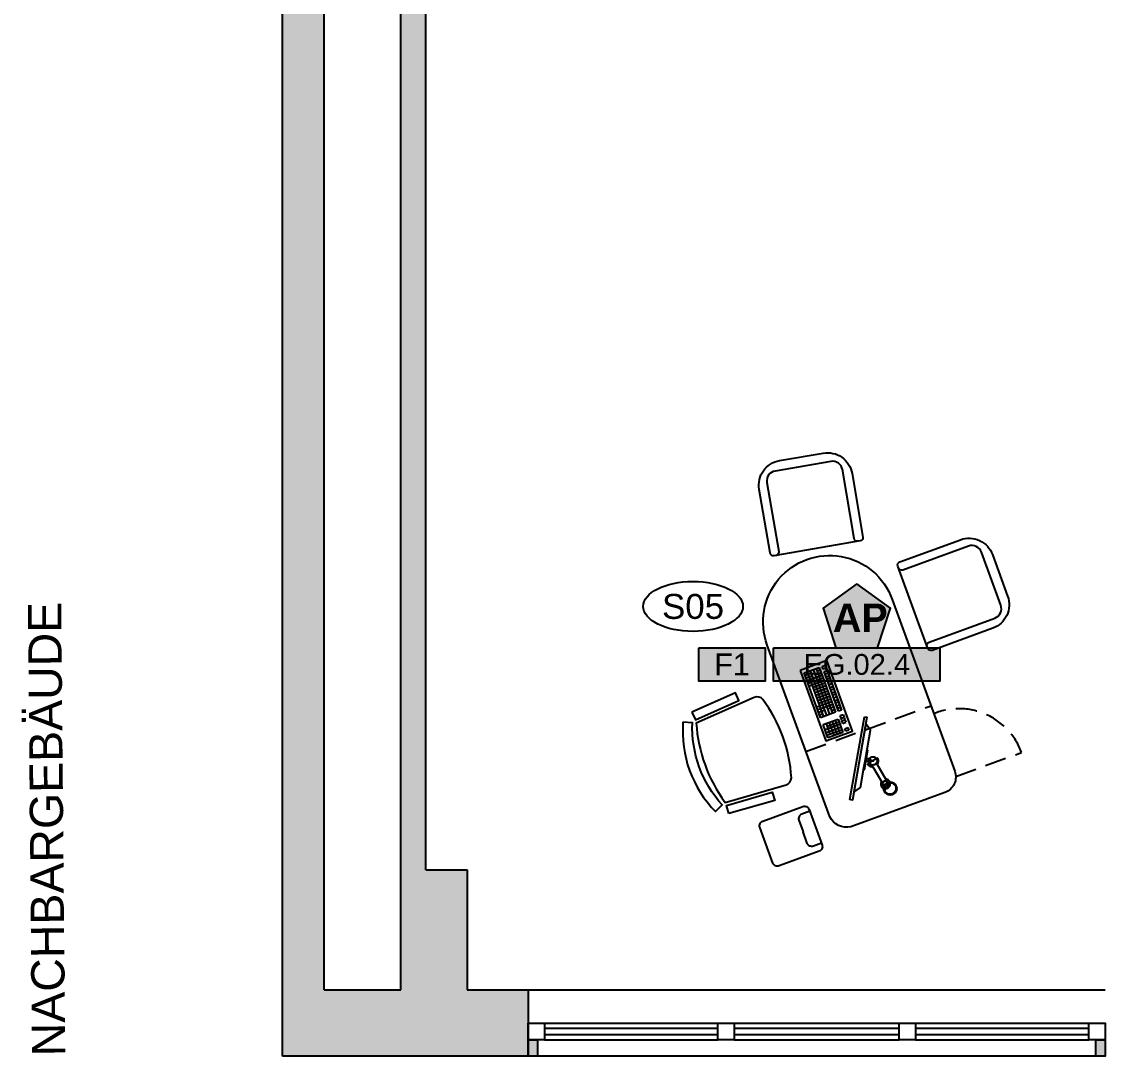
# Model space of a CAD drawing. Header units: centimetres. Extents: x 27325 to 30593, y 7169 to 9080.
# Drawn here: x 27325 to 27976, y 7169 to 7791 of the extents above; entities that cross this region are included whole.
import ezdxf
from ezdxf.enums import TextEntityAlignment as Align

# ---------------------------------------------------------------- set-up
doc = ezdxf.new("R2010")
doc.units = ezdxf.units.CM
doc.header["$LTSCALE"] = 2
doc.linetypes.add('VERDECKT', pattern=[9.525, 6.35, -3.175])
for name, color, linetype in [('BE-T', 7, 'Continuous'), ('BS-WA-A-T', 203, 'Continuous'), ('BS-WA-C-NT', 253, 'Continuous'), ('BS-WA-C-T', 253, 'Continuous'), ('BS-WA-S-NT', 201, 'Continuous'), ('BS-WA-S-T', 201, 'Continuous'), ('HB-KO-GLA-S', 132, 'Continuous'), ('HB-KO-MET-S', 150, 'Continuous'), ('HB-ZU-MOE-AP', 40, 'Continuous'), ('HB-ZU-MOE-SB', 202, 'Continuous')]:
    doc.layers.add(name, color=color, linetype=linetype)
doc.styles.add('AP', font='arialbd.ttf')
doc.styles.add('MOE', font='arial.ttf')
doc.styles.get("Standard").update_dxf_attribs({"font": 'arial.ttf'})

# ---------------------------------------------------------------- blocks, each defined once
blk = doc.blocks.new('*U69')
at = {"linetype": 'VERDECKT'}
for p, q in [((109.64, 39.57), (109.64, 81.63)), ((64.67, -39.91), (64.67, 40.09))]:
    blk.add_line(p, q, dxfattribs=at)
for p, q in [((-42.99, 34.02), (-52.42, -17.77)), ((20.02, -11.36), (21.71, -11.36)), ((20.02, -13.27), (20.02, -11.36)), ((21.71, -11.36), (21.71, -13.27)), ((23.39, -11.36), (48.71, -11.36)), ((23.39, -11.36), (48.71, -11.36)), ((23.39, -13.27), (23.39, -11.36)), ((25.08, -11.36), (25.08, -13.27)), ((26.77, -13.27), (26.77, -11.36)), ((28.46, -11.36), (28.46, -13.28)), ((30.14, -13.27), (30.14, -11.36)), ((31.83, -11.36), (31.83, -13.27)), ((33.52, -13.27), (33.52, -11.36)), ((35.21, -11.36), (35.2, -13.27)), ((36.89, -13.27), (36.89, -11.36)), ((38.58, -11.36), (38.58, -13.27)), ((40.27, -11.36), (40.27, -13.27)), ((40.27, -11.36), (48.71, -11.36)), ((41.96, -13.27), (41.96, -11.36)), ((43.64, -11.36), (43.64, -13.27)), ((45.33, -13.27), (45.33, -11.36)), ((48.71, -11.36), (47.02, -11.36)), ((47.02, -11.36), (47.02, -13.27)), ((48.71, -11.36), (47.02, -11.36)), ((48.71, -11.36), (48.71, -13.27)), ((51.42, -11.36), (53.11, -11.36)), ((51.42, -11.36), (53.11, -11.36)), ((51.42, -13.27), (51.42, -11.36)), ((51.42, -11.36), (53.11, -11.36)), ((53.11, -11.36), (54.8, -11.36)), ((53.11, -11.36), (54.8, -11.36)), ((53.11, -13.27), (53.11, -11.36)), ((53.11, -11.36), (54.8, -11.36)), ((54.8, -13.27), (54.8, -11.36)), ((54.8, -11.36), (56.48, -11.36)), ((56.48, -13.27), (56.48, -11.36)), ((59.86, -13.27), (59.86, -11.36)), ((59.86, -11.36), (61.55, -11.36)), ((61.55, -11.36), (61.55, -13.27)), ((21.71, -13.27), (20.02, -13.27)), ((20.02, -24.73), (20.02, -15.16)), ((20.02, -15.16), (48.71, -15.16)), ((20.02, -24.73), (20.02, -15.16)), ((20.02, -15.16), (48.71, -15.16)), ((20.02, -17.07), (48.71, -17.07)), ((20.02, -17.07), (48.71, -17.07)), ((20.02, -18.99), (48.71, -18.99)), ((20.02, -18.99), (48.71, -18.99)), ((21.71, -15.16), (21.71, -17.07)), ((21.71, -15.16), (21.71, -17.07)), ((48.71, -13.27), (23.39, -13.27)), ((23.39, -15.16), (23.39, -18.99)), ((23.39, -15.16), (23.39, -18.99)), ((25.08, -15.16), (25.08, -24.72)), ((25.08, -15.16), (25.08, -24.72)), ((26.77, -15.16), (26.77, -24.72)), ((26.77, -15.16), (26.77, -24.72)), ((28.46, -15.16), (28.46, -24.72)), ((28.46, -15.16), (28.46, -24.72)), ((28.46, -15.16), (28.46, -24.72)), ((28.46, -15.16), (28.46, -24.72)), ((30.14, -15.16), (30.14, -22.81)), ((30.14, -15.16), (30.14, -22.81)), ((31.83, -15.16), (31.83, -22.81)), ((31.83, -15.16), (31.83, -22.81)), ((33.52, -15.16), (33.52, -22.81)), ((33.52, -15.16), (33.52, -22.81)), ((35.21, -15.16), (35.21, -22.81)), ((35.21, -15.16), (35.21, -22.81)), ((35.21, -15.16), (35.21, -22.81)), ((35.21, -15.16), (35.21, -22.81)), ((36.89, -15.16), (36.9, -22.81)), ((36.89, -15.16), (36.9, -22.81)), ((38.58, -15.16), (38.58, -22.81)), ((38.58, -15.16), (38.58, -22.81)), ((40.27, -15.16), (40.27, -22.81)), ((40.27, -15.16), (40.27, -22.81)), ((41.96, -15.16), (41.96, -24.72)), ((41.96, -15.16), (41.96, -24.72)), ((41.96, -15.16), (41.96, -24.72)), ((41.96, -15.16), (41.96, -24.72)), ((43.64, -15.16), (43.64, -24.72)), ((43.64, -15.16), (43.64, -24.72)), ((45.33, -15.16), (45.33, -18.99)), ((45.33, -15.16), (45.33, -18.99)), ((47.02, -15.16), (47.02, -17.07)), ((47.02, -15.16), (47.02, -17.07)), ((48.71, -15.16), (48.71, -24.72)), ((48.71, -15.16), (48.71, -24.72)), ((48.71, -15.16), (48.71, -24.72)), ((48.71, -15.16), (48.71, -24.72)), ((53.11, -13.27), (51.42, -13.27)), ((53.11, -13.27), (51.42, -13.27)), ((53.11, -13.27), (51.42, -13.27)), ((54.8, -13.27), (53.11, -13.27)), ((54.8, -13.27), (53.11, -13.27)), ((54.8, -13.27), (53.11, -13.27)), ((53.11, -17.07), (53.11, -15.16)), ((53.11, -15.16), (61.55, -15.16)), ((53.11, -24.72), (53.11, -15.16)), ((53.11, -17.07), (53.11, -15.16)), ((53.11, -17.07), (61.55, -17.07)), ((53.11, -18.99), (61.55, -18.99)), ((56.48, -13.27), (54.8, -13.27)), ((56.48, -13.27), (54.8, -13.27)), ((56.48, -13.27), (54.8, -13.27)), ((54.8, -22.81), (54.8, -15.16)), ((56.48, -15.16), (56.48, -24.72)), ((58.17, -24.72), (58.17, -15.16)), ((61.55, -13.27), (59.86, -13.27)), ((59.86, -24.72), (59.86, -15.16)), ((61.55, -15.16), (61.55, -17.07)), ((61.55, -15.16), (61.55, -17.07)), ((61.55, -15.16), (61.55, -24.72)), ((20.02, -20.9), (48.71, -20.9)), ((20.02, -20.9), (48.71, -20.9)), ((20.02, -22.81), (48.71, -22.81)), ((20.02, -22.81), (48.71, -22.81)), ((48.71, -24.72), (20.02, -24.73)), ((48.71, -24.72), (20.02, -24.73)), ((21.71, -22.81), (21.71, -24.72)), ((21.71, -22.81), (21.71, -24.72)), ((23.39, -20.9), (23.39, -24.72)), ((23.39, -20.9), (23.39, -24.72)), ((45.33, -20.9), (45.33, -24.73)), ((45.33, -20.9), (45.33, -24.73)), ((47.02, -22.81), (47.02, -24.72)), ((47.02, -22.81), (47.02, -24.72)), ((53.11, -20.9), (61.55, -20.9)), ((53.11, -22.81), (59.86, -22.81)), ((61.55, -24.72), (53.11, -24.72))]:
    blk.add_line(p, q)
for points in [[(31.58, 50.09), (-21.06, 50.09, -0.414214), (-23.06, 52.09), (-23.06, 90.89, -0.414214), (-8.06, 105.89), (18.58, 105.89, -0.414214), (33.58, 90.89), (33.58, 52.09, -0.414214)], [(-42.99, 34.02), (-52.42, -17.77, -0.414214), (-54.74, -19.38), (-92.92, -12.43, -0.414214), (-104.99, 5.01), (-100.22, 31.22, -0.414214), (-82.78, 43.3), (-44.6, 36.35, -0.414214)], [(-3.34, -39.91, -1.004812), (-3.34, 40.09), (106.47, 40.09, -0.414214), (116.47, 30.09), (116.47, -29.99, -0.356597), (106.47, -39.91), (-3.34, -39.91)], [(84.32, -7.7, 0.289758), (87.12, -5.22), (97.28, -3.56, 0.082975), (98.01, -4.16, 0.414214), (101.9, -3.11, 0.414214), (100.86, 0.78, 0.414214), (96.96, -0.26, 0.032797), (96.8, -0.6), (86.64, -2.26, 0.289747), (83.19, -0.79)], [(84.32, -7.7, 0.289758), (87.12, -5.22), (97.28, -3.56, 0.082975), (98.01, -4.16, 0.414214), (101.9, -3.11, 0.414214), (100.86, 0.78, 0.414214), (96.96, -0.26, 0.032797), (96.8, -0.6), (86.64, -2.26, 0.289747), (83.19, -0.79)], [(101.22, -1.93, 0.414214), (99.67, 0.09, 0.414214), (97.65, -1.45, 0.414214), (99.19, -3.47, 0.414214)], [(101.22, -1.93, 0.414214), (99.67, 0.09, 0.414214), (97.65, -1.45, 0.414214), (99.19, -3.47, 0.414214)], [(100.75, 3.28, -0.116724), (102.42, 3.92, -0.081376), (103.7, 3.88, -0.081376), (104.91, 3.43, -0.116724), (106.21, 2.22, -0.116724), (106.85, 0.55, -0.081376), (106.82, -0.73, -0.081376), (106.37, -1.94, -0.116724), (105.15, -3.24, -0.116724), (103.49, -3.88, -0.081376), (102.2, -3.85, -0.081376), (101, -3.4, -0.116724), (99.69, -2.18, -0.116724), (99.05, -0.52, -0.081376), (99.09, 0.77, -0.081376), (99.54, 1.97, -0.116724)], [(100.75, 3.28, -0.116724), (102.42, 3.92, -0.081376), (103.7, 3.88, -0.081376), (104.91, 3.43, -0.116724), (106.21, 2.22, -0.116724), (106.85, 0.55, -0.081376), (106.82, -0.73, -0.081376), (106.37, -1.94, -0.116724), (105.15, -3.24, -0.116724), (103.49, -3.88, -0.081376), (102.2, -3.85, -0.081376), (101, -3.4, -0.116724), (99.69, -2.18, -0.116724), (99.05, -0.52, -0.081376), (99.09, 0.77, -0.081376), (99.54, 1.97, -0.116724)], [(100.99, 2.92, -0.116724), (102.48, 3.48, -0.081376), (103.62, 3.45, -0.081376), (104.69, 3.05, -0.116724), (105.85, 1.97, -0.116724), (106.42, 0.49, -0.081376), (106.39, -0.65, -0.081376), (105.99, -1.72, -0.116724), (104.91, -2.88, -0.116724), (103.43, -3.45, -0.081376), (102.28, -3.42, -0.081376), (101.21, -3.02, -0.116724), (100.05, -1.94, -0.116724), (99.49, -0.46, -0.081376), (99.52, 0.69, -0.081376), (99.92, 1.76, -0.116724)], [(100.99, 2.92, -0.116724), (102.48, 3.48, -0.081376), (103.62, 3.45, -0.081376), (104.69, 3.05, -0.116724), (105.85, 1.97, -0.116724), (106.42, 0.49, -0.081376), (106.39, -0.65, -0.081376), (105.99, -1.72, -0.116724), (104.91, -2.88, -0.116724), (103.43, -3.45, -0.081376), (102.28, -3.42, -0.081376), (101.21, -3.02, -0.116724), (100.05, -1.94, -0.116724), (99.49, -0.46, -0.081376), (99.52, 0.69, -0.081376), (99.92, 1.76, -0.116724)], [(26.46, -53.58, 0.320467), (23.53, -58.01), (26.16, -96.08, 0.142766), (76.82, -96.08), (79.45, -58.01, 0.320467), (76.53, -53.58, 0.146666)], [(22.93, -103.38, 0.216609), (80.06, -103.38), (77.71, -98.21, -0.196514), (25.28, -98.21), (22.93, -103.38)]]:
    blk.add_lwpolyline(points, format="xyb", close=True)
for points in [[(30.25, 50.09), (30.25, 50.09, -0.414214), (28.25, 52.09), (28.25, 94.15, 0.414214), (22.25, 100.15), (22.25, 100.15), (-11.77, 100.15, 0.414214), (-17.77, 94.15), (-17.77, 52.09, -0.414214), (-19.77, 50.09), (-19.77, 50.09)], [(-43.23, 32.71), (-43.23, 32.71, -0.414214), (-45.56, 31.1), (-86.93, 38.63, 0.414214), (-93.91, 33.8), (-93.91, 33.8), (-100, 0.33, 0.414214), (-95.17, -6.65), (-53.8, -14.18, -0.414214), (-52.19, -16.5), (-52.19, -16.5)]]:
    blk.add_lwpolyline(points, format="xyb")
for points in [[(57.15, 0.29), (57.9, 1.59), (101.72, -23.71), (100.97, -25.01)], [(57.15, 0.29), (57.9, 1.59), (101.72, -23.71), (100.97, -25.01)], [(57.15, 0.29), (57.9, 1.59), (101.72, -23.71), (100.97, -25.01)], [(57.15, 0.29), (57.9, 1.59), (101.72, -23.71), (100.97, -25.01)], [(81.36, -11.95), (97.48, -21.26), (96.37, -16.57), (85.91, -10.53), (81.49, -7.98), (79.25, -6.69), (65.99, 0.97), (61.38, -0.41)], [(81.36, -11.95), (97.48, -21.26), (96.37, -16.57), (85.91, -10.53), (81.49, -7.98), (79.25, -6.69), (65.99, 0.97), (61.38, -0.41)], [(81.36, -11.95), (97.48, -21.26), (96.37, -16.57), (85.91, -10.53), (81.49, -7.98), (79.25, -6.69), (65.99, 0.97), (61.38, -0.41)], [(81.36, -11.95), (97.48, -21.26), (96.37, -16.57), (85.91, -10.53), (81.49, -7.98), (79.25, -6.69), (65.99, 0.97), (61.38, -0.41)], [(84.32, -7.7), (84.8, -7.59), (85.26, -7.41), (85.69, -7.17), (86.08, -6.87), (86.43, -6.51), (86.72, -6.12), (86.95, -5.68), (87.12, -5.22), (97.28, -3.56), (97.36, -3.65), (97.44, -3.73), (97.53, -3.81), (97.62, -3.89), (97.71, -3.96), (97.81, -4.03), (97.91, -4.1), (98.01, -4.16), (98.52, -4.39), (99.06, -4.51), (99.62, -4.53), (100.17, -4.44), (100.69, -4.25), (101.17, -3.95), (101.57, -3.57), (101.9, -3.11), (102.13, -2.61), (102.26, -2.06), (102.28, -1.5), (102.18, -0.95), (101.99, -0.43), (101.69, 0.05), (101.31, 0.45), (100.86, 0.78), (100.35, 1.01), (99.8, 1.14), (99.25, 1.15), (98.69, 1.06), (98.17, 0.87), (97.7, 0.57), (97.29, 0.19), (96.96, -0.26), (96.94, -0.3), (96.92, -0.35), (96.9, -0.39), (96.88, -0.43), (96.86, -0.47), (96.84, -0.51), (96.82, -0.56), (96.8, -0.6), (86.64, -2.26), (86.33, -1.87), (85.97, -1.53), (85.57, -1.25), (85.13, -1.03), (84.66, -0.86), (84.18, -0.77), (83.68, -0.75), (83.19, -0.79)], [(84.32, -7.7), (84.8, -7.59), (85.26, -7.41), (85.69, -7.17), (86.08, -6.87), (86.43, -6.51), (86.72, -6.12), (86.95, -5.68), (87.12, -5.22), (97.28, -3.56), (97.36, -3.65), (97.44, -3.73), (97.53, -3.81), (97.62, -3.89), (97.71, -3.96), (97.81, -4.03), (97.91, -4.1), (98.01, -4.16), (98.52, -4.39), (99.06, -4.51), (99.62, -4.53), (100.17, -4.44), (100.69, -4.25), (101.17, -3.95), (101.57, -3.57), (101.9, -3.11), (102.13, -2.61), (102.26, -2.06), (102.28, -1.5), (102.18, -0.95), (101.99, -0.43), (101.69, 0.05), (101.31, 0.45), (100.86, 0.78), (100.35, 1.01), (99.8, 1.14), (99.25, 1.15), (98.69, 1.06), (98.17, 0.87), (97.7, 0.57), (97.29, 0.19), (96.96, -0.26), (96.94, -0.3), (96.92, -0.35), (96.9, -0.39), (96.88, -0.43), (96.86, -0.47), (96.84, -0.51), (96.82, -0.56), (96.8, -0.6), (86.64, -2.26), (86.33, -1.87), (85.97, -1.53), (85.57, -1.25), (85.13, -1.03), (84.66, -0.86), (84.18, -0.77), (83.68, -0.75), (83.19, -0.79)], [(98.61, -3.29), (98.57, -3.27), (98.53, -3.25), (98.5, -3.23), (98.46, -3.2), (98.42, -3.18), (98.39, -3.15), (98.35, -3.13), (98.31, -3.1), (98.28, -3.07), (98.25, -3.04), (98.21, -3.01), (98.18, -2.98), (98.15, -2.95), (98.12, -2.92), (98.09, -2.89), (98.06, -2.86), (98.03, -2.82), (98.01, -2.79), (97.98, -2.75), (97.95, -2.72), (97.93, -2.68), (97.9, -2.64), (97.88, -2.6), (97.86, -2.57), (97.84, -2.53), (97.82, -2.49), (97.8, -2.45), (97.78, -2.41), (97.76, -2.37), (97.75, -2.33), (97.73, -2.28), (97.72, -2.24), (97.71, -2.2), (97.69, -2.16), (97.68, -2.11), (97.67, -2.07), (97.66, -2.03), (97.66, -1.98), (97.65, -1.94), (97.64, -1.9), (97.64, -1.85), (97.64, -1.81), (97.63, -1.76), (97.63, -1.72), (97.63, -1.68), (97.63, -1.63), (97.63, -1.59), (97.64, -1.54), (97.64, -1.5), (97.65, -1.46), (97.65, -1.41), (97.66, -1.37), (97.67, -1.33), (97.68, -1.28), (97.69, -1.24), (97.7, -1.2), (97.71, -1.15), (97.73, -1.11), (97.74, -1.07), (97.76, -1.03), (97.77, -0.99), (97.79, -0.95), (97.81, -0.91), (97.83, -0.87), (97.85, -0.83), (97.87, -0.79), (97.89, -0.75), (97.92, -0.72), (97.94, -0.68), (97.97, -0.64), (97.99, -0.61), (98.02, -0.57), (98.05, -0.54), (98.08, -0.5), (98.11, -0.47), (98.14, -0.44), (98.17, -0.41), (98.2, -0.38), (98.23, -0.35), (98.27, -0.32), (98.3, -0.29), (98.33, -0.26), (98.37, -0.24), (98.41, -0.21), (98.44, -0.19), (98.48, -0.16), (98.52, -0.14), (98.56, -0.12), (98.59, -0.1), (98.63, -0.08), (98.67, -0.06), (98.71, -0.04), (98.75, -0.02), (98.8, -0.01), (98.84, 0.01), (98.88, 0.02), (98.92, 0.04), (98.96, 0.05), (99.01, 0.06), (99.05, 0.07), (99.09, 0.08), (99.14, 0.09), (99.18, 0.09), (99.22, 0.1), (99.27, 0.1), (99.31, 0.11), (99.36, 0.11), (99.4, 0.11), (99.44, 0.11), (99.49, 0.11), (99.53, 0.11), (99.58, 0.11), (99.62, 0.1), (99.66, 0.1), (99.71, 0.09), (99.75, 0.08), (99.8, 0.07), (99.84, 0.06), (99.88, 0.05), (99.92, 0.04), (99.97, 0.03), (100.01, 0.02), (100.05, 0), (100.09, -0.01), (100.13, -0.03), (100.17, -0.05), (100.21, -0.07), (100.25, -0.09), (100.29, -0.11), (100.33, -0.13), (100.37, -0.15), (100.41, -0.18), (100.44, -0.2), (100.48, -0.22), (100.51, -0.25), (100.55, -0.28), (100.58, -0.31), (100.62, -0.33), (100.65, -0.36), (100.68, -0.39), (100.71, -0.43), (100.74, -0.46), (100.77, -0.49), (100.8, -0.52), (100.83, -0.56), (100.86, -0.59), (100.89, -0.63), (100.91, -0.66), (100.94, -0.7), (100.96, -0.74), (100.98, -0.77), (101, -0.81), (101.03, -0.85), (101.05, -0.89), (101.06, -0.93), (101.08, -0.97), (101.1, -1.01), (101.12, -1.05), (101.13, -1.09), (101.14, -1.14), (101.16, -1.18), (101.17, -1.22), (101.18, -1.26), (101.19, -1.31), (101.2, -1.35), (101.21, -1.39), (101.21, -1.44), (101.22, -1.48), (101.22, -1.53), (101.23, -1.57), (101.23, -1.61), (101.23, -1.66), (101.23, -1.7), (101.23, -1.75), (101.23, -1.79), (101.23, -1.83), (101.22, -1.88), (101.22, -1.92), (101.21, -1.97), (101.2, -2.01), (101.19, -2.05), (101.19, -2.1), (101.17, -2.14), (101.16, -2.18), (101.15, -2.22), (101.14, -2.27), (101.12, -2.31), (101.11, -2.35), (101.09, -2.39), (101.07, -2.43), (101.05, -2.47), (101.03, -2.51), (101.01, -2.55), (100.99, -2.59), (100.97, -2.63), (100.95, -2.66), (100.92, -2.7), (100.9, -2.74), (100.87, -2.77), (100.84, -2.81), (100.82, -2.84), (100.79, -2.87), (100.76, -2.91), (100.73, -2.94), (100.7, -2.97), (100.66, -3), (100.63, -3.03), (100.6, -3.06), (100.56, -3.09), (100.53, -3.12), (100.49, -3.14), (100.46, -3.17), (100.42, -3.19), (100.38, -3.22), (100.35, -3.24), (100.31, -3.26), (100.27, -3.28), (100.23, -3.3), (100.19, -3.32), (100.15, -3.34), (100.11, -3.36), (100.07, -3.37), (100.03, -3.39), (99.98, -3.4), (99.94, -3.42), (99.9, -3.43), (99.86, -3.44), (99.81, -3.45), (99.77, -3.46), (99.73, -3.46), (99.68, -3.47), (99.64, -3.48), (99.6, -3.48), (99.55, -3.49), (99.51, -3.49), (99.46, -3.49), (99.42, -3.49), (99.38, -3.49), (99.33, -3.49), (99.29, -3.48), (99.24, -3.48), (99.2, -3.47), (99.16, -3.47), (99.11, -3.46), (99.07, -3.45), (99.03, -3.44), (98.98, -3.43), (98.94, -3.42), (98.9, -3.41), (98.86, -3.39), (98.81, -3.38), (98.77, -3.36), (98.73, -3.35), (98.69, -3.33), (98.65, -3.31)], [(98.61, -3.29), (98.57, -3.27), (98.53, -3.25), (98.5, -3.23), (98.46, -3.2), (98.42, -3.18), (98.39, -3.15), (98.35, -3.13), (98.31, -3.1), (98.28, -3.07), (98.25, -3.04), (98.21, -3.01), (98.18, -2.98), (98.15, -2.95), (98.12, -2.92), (98.09, -2.89), (98.06, -2.86), (98.03, -2.82), (98.01, -2.79), (97.98, -2.75), (97.95, -2.72), (97.93, -2.68), (97.9, -2.64), (97.88, -2.6), (97.86, -2.57), (97.84, -2.53), (97.82, -2.49), (97.8, -2.45), (97.78, -2.41), (97.76, -2.37), (97.75, -2.33), (97.73, -2.28), (97.72, -2.24), (97.71, -2.2), (97.69, -2.16), (97.68, -2.11), (97.67, -2.07), (97.66, -2.03), (97.66, -1.98), (97.65, -1.94), (97.64, -1.9), (97.64, -1.85), (97.64, -1.81), (97.63, -1.76), (97.63, -1.72), (97.63, -1.68), (97.63, -1.63), (97.63, -1.59), (97.64, -1.54), (97.64, -1.5), (97.65, -1.46), (97.65, -1.41), (97.66, -1.37), (97.67, -1.33), (97.68, -1.28), (97.69, -1.24), (97.7, -1.2), (97.71, -1.15), (97.73, -1.11), (97.74, -1.07), (97.76, -1.03), (97.77, -0.99), (97.79, -0.95), (97.81, -0.91), (97.83, -0.87), (97.85, -0.83), (97.87, -0.79), (97.89, -0.75), (97.92, -0.72), (97.94, -0.68), (97.97, -0.64), (97.99, -0.61), (98.02, -0.57), (98.05, -0.54), (98.08, -0.5), (98.11, -0.47), (98.14, -0.44), (98.17, -0.41), (98.2, -0.38), (98.23, -0.35), (98.27, -0.32), (98.3, -0.29), (98.33, -0.26), (98.37, -0.24), (98.41, -0.21), (98.44, -0.19), (98.48, -0.16), (98.52, -0.14), (98.56, -0.12), (98.59, -0.1), (98.63, -0.08), (98.67, -0.06), (98.71, -0.04), (98.75, -0.02), (98.8, -0.01), (98.84, 0.01), (98.88, 0.02), (98.92, 0.04), (98.96, 0.05), (99.01, 0.06), (99.05, 0.07), (99.09, 0.08), (99.14, 0.09), (99.18, 0.09), (99.22, 0.1), (99.27, 0.1), (99.31, 0.11), (99.36, 0.11), (99.4, 0.11), (99.44, 0.11), (99.49, 0.11), (99.53, 0.11), (99.58, 0.11), (99.62, 0.1), (99.66, 0.1), (99.71, 0.09), (99.75, 0.08), (99.8, 0.07), (99.84, 0.06), (99.88, 0.05), (99.92, 0.04), (99.97, 0.03), (100.01, 0.02), (100.05, 0), (100.09, -0.01), (100.13, -0.03), (100.17, -0.05), (100.21, -0.07), (100.25, -0.09), (100.29, -0.11), (100.33, -0.13), (100.37, -0.15), (100.41, -0.18), (100.44, -0.2), (100.48, -0.22), (100.51, -0.25), (100.55, -0.28), (100.58, -0.31), (100.62, -0.33), (100.65, -0.36), (100.68, -0.39), (100.71, -0.43), (100.74, -0.46), (100.77, -0.49), (100.8, -0.52), (100.83, -0.56), (100.86, -0.59), (100.89, -0.63), (100.91, -0.66), (100.94, -0.7), (100.96, -0.74), (100.98, -0.77), (101, -0.81), (101.03, -0.85), (101.05, -0.89), (101.06, -0.93), (101.08, -0.97), (101.1, -1.01), (101.12, -1.05), (101.13, -1.09), (101.14, -1.14), (101.16, -1.18), (101.17, -1.22), (101.18, -1.26), (101.19, -1.31), (101.2, -1.35), (101.21, -1.39), (101.21, -1.44), (101.22, -1.48), (101.22, -1.53), (101.23, -1.57), (101.23, -1.61), (101.23, -1.66), (101.23, -1.7), (101.23, -1.75), (101.23, -1.79), (101.23, -1.83), (101.22, -1.88), (101.22, -1.92), (101.21, -1.97), (101.2, -2.01), (101.19, -2.05), (101.19, -2.1), (101.17, -2.14), (101.16, -2.18), (101.15, -2.22), (101.14, -2.27), (101.12, -2.31), (101.11, -2.35), (101.09, -2.39), (101.07, -2.43), (101.05, -2.47), (101.03, -2.51), (101.01, -2.55), (100.99, -2.59), (100.97, -2.63), (100.95, -2.66), (100.92, -2.7), (100.9, -2.74), (100.87, -2.77), (100.84, -2.81), (100.82, -2.84), (100.79, -2.87), (100.76, -2.91), (100.73, -2.94), (100.7, -2.97), (100.66, -3), (100.63, -3.03), (100.6, -3.06), (100.56, -3.09), (100.53, -3.12), (100.49, -3.14), (100.46, -3.17), (100.42, -3.19), (100.38, -3.22), (100.35, -3.24), (100.31, -3.26), (100.27, -3.28), (100.23, -3.3), (100.19, -3.32), (100.15, -3.34), (100.11, -3.36), (100.07, -3.37), (100.03, -3.39), (99.98, -3.4), (99.94, -3.42), (99.9, -3.43), (99.86, -3.44), (99.81, -3.45), (99.77, -3.46), (99.73, -3.46), (99.68, -3.47), (99.64, -3.48), (99.6, -3.48), (99.55, -3.49), (99.51, -3.49), (99.46, -3.49), (99.42, -3.49), (99.38, -3.49), (99.33, -3.49), (99.29, -3.48), (99.24, -3.48), (99.2, -3.47), (99.16, -3.47), (99.11, -3.46), (99.07, -3.45), (99.03, -3.44), (98.98, -3.43), (98.94, -3.42), (98.9, -3.41), (98.86, -3.39), (98.81, -3.38), (98.77, -3.36), (98.73, -3.35), (98.69, -3.33), (98.65, -3.31)], [(101.22, -1.93), (101.23, -1.58), (101.17, -1.23), (101.05, -0.9), (100.86, -0.6), (100.62, -0.34), (100.34, -0.13), (100.01, 0.01), (99.67, 0.09), (99.32, 0.11), (98.97, 0.05), (98.64, -0.07), (98.34, -0.26), (98.08, -0.5), (97.88, -0.79), (97.73, -1.11), (97.65, -1.45), (97.64, -1.8), (97.69, -2.15), (97.82, -2.48), (98, -2.78), (98.24, -3.04), (98.53, -3.25), (98.85, -3.39), (99.19, -3.47), (99.55, -3.49), (99.89, -3.43), (100.22, -3.31), (100.52, -3.12), (100.78, -2.88), (100.99, -2.59), (101.13, -2.27)], [(101.22, -1.93), (101.23, -1.58), (101.17, -1.23), (101.05, -0.9), (100.86, -0.6), (100.62, -0.34), (100.34, -0.13), (100.01, 0.01), (99.67, 0.09), (99.32, 0.11), (98.97, 0.05), (98.64, -0.07), (98.34, -0.26), (98.08, -0.5), (97.88, -0.79), (97.73, -1.11), (97.65, -1.45), (97.64, -1.8), (97.69, -2.15), (97.82, -2.48), (98, -2.78), (98.24, -3.04), (98.53, -3.25), (98.85, -3.39), (99.19, -3.47), (99.55, -3.49), (99.89, -3.43), (100.22, -3.31), (100.52, -3.12), (100.78, -2.88), (100.99, -2.59), (101.13, -2.27)], [(76.62, -4.6), (76.37, -5.03), (86.76, -11.03), (87.01, -10.6)], [(76.62, -4.6), (76.37, -5.03), (86.76, -11.03), (87.01, -10.6)], [(76.62, -4.6), (76.37, -5.03), (86.76, -11.03), (87.01, -10.6)], [(76.62, -4.6), (76.37, -5.03), (86.76, -11.03), (87.01, -10.6)], [(82.39, -4.9), (81.08, -7.17), (82.38, -7.92), (83.69, -5.65)], [(82.39, -4.9), (81.08, -7.17), (82.38, -7.92), (83.69, -5.65)], [(82.39, -4.9), (81.08, -7.17), (82.38, -7.92), (83.69, -5.65)], [(82.39, -4.9), (81.08, -7.17), (82.38, -7.92), (83.69, -5.65)], [(82.57, -1.87), (82.63, -1.84), (82.68, -1.82), (82.74, -1.79), (82.79, -1.76), (82.85, -1.74), (82.9, -1.71), (82.96, -1.69), (83.02, -1.67), (83.08, -1.65), (83.14, -1.64), (83.2, -1.62), (83.26, -1.61), (83.32, -1.59), (83.38, -1.58), (83.44, -1.57), (83.5, -1.56), (83.56, -1.56), (83.62, -1.55), (83.68, -1.55), (83.74, -1.54), (83.8, -1.54), (83.86, -1.54), (83.93, -1.55), (83.99, -1.55), (84.05, -1.55), (84.11, -1.56), (84.17, -1.57), (84.23, -1.58), (84.29, -1.59), (84.35, -1.6), (84.41, -1.61), (84.47, -1.63), (84.53, -1.65), (84.59, -1.67), (84.65, -1.69), (84.7, -1.71), (84.76, -1.73), (84.82, -1.75), (84.87, -1.78), (84.93, -1.8), (84.98, -1.83), (85.04, -1.86), (85.09, -1.89), (85.14, -1.92), (85.19, -1.96), (85.25, -1.99), (85.3, -2.03), (85.34, -2.06), (85.39, -2.1), (85.44, -2.14), (85.49, -2.18), (85.53, -2.22), (85.57, -2.27), (85.62, -2.31), (85.66, -2.36), (85.7, -2.4), (85.74, -2.45), (85.78, -2.5), (85.82, -2.54), (85.85, -2.59), (85.89, -2.64), (85.92, -2.7), (85.95, -2.75), (85.98, -2.8), (86.01, -2.85), (86.04, -2.91), (86.07, -2.96), (86.1, -3.02), (86.12, -3.08), (86.14, -3.13), (86.17, -3.19), (86.19, -3.25), (86.2, -3.31), (86.22, -3.36), (86.24, -3.42), (86.25, -3.48), (86.27, -3.54), (86.28, -3.6), (86.29, -3.66), (86.3, -3.72), (86.3, -3.79), (86.31, -3.85), (86.31, -3.91), (86.31, -3.97), (86.32, -4.03), (86.32, -4.09), (86.31, -4.15), (86.31, -4.21), (86.3, -4.28), (86.3, -4.34), (86.29, -4.4), (86.28, -4.46), (86.27, -4.52), (86.26, -4.58), (86.24, -4.64), (86.23, -4.7), (86.21, -4.76), (86.19, -4.82), (86.17, -4.87), (86.15, -4.93), (86.13, -4.99), (86.11, -5.04), (86.08, -5.1), (86.05, -5.16), (86.03, -5.21), (86, -5.26), (85.97, -5.32), (85.93, -5.37), (85.9, -5.42), (85.87, -5.47), (85.83, -5.52), (85.79, -5.57), (85.76, -5.62), (85.72, -5.67), (85.68, -5.71), (85.63, -5.76), (85.59, -5.8), (85.55, -5.85), (85.5, -5.89), (85.46, -5.93), (85.41, -5.97), (85.36, -6.01), (85.31, -6.04), (85.27, -6.08), (85.21, -6.11), (85.16, -6.15), (85.11, -6.18), (85.06, -6.21), (85, -6.24), (84.95, -6.27), (84.9, -6.3), (84.84, -6.32), (84.78, -6.35), (84.73, -6.37), (84.67, -6.39), (84.61, -6.41), (84.55, -6.43), (84.49, -6.45), (84.44, -6.47), (84.38, -6.48), (84.32, -6.49), (84.26, -6.5), (84.19, -6.51), (84.13, -6.52), (84.07, -6.53), (84.01, -6.54), (83.95, -6.54), (83.89, -6.54), (83.83, -6.54), (83.77, -6.54), (83.71, -6.54), (83.64, -6.54), (83.58, -6.53), (83.52, -6.53), (83.46, -6.52), (83.4, -6.51), (83.34, -6.5), (83.28, -6.48), (83.22, -6.47), (83.16, -6.46), (83.1, -6.44), (83.04, -6.42), (82.99, -6.4), (82.93, -6.38), (82.87, -6.36), (82.81, -6.33), (82.76, -6.31), (82.7, -6.28), (82.65, -6.25), (82.59, -6.22), (82.54, -6.19), (82.49, -6.16), (82.44, -6.13), (82.39, -6.09), (82.34, -6.06), (82.29, -6.02), (82.24, -5.98), (82.19, -5.94), (82.15, -5.9), (82.1, -5.86), (82.06, -5.82), (82.01, -5.78), (81.97, -5.73), (81.93, -5.69), (81.89, -5.64), (81.85, -5.59), (81.82, -5.54), (81.78, -5.49), (81.74, -5.44), (81.71, -5.39), (81.68, -5.34), (81.65, -5.29), (81.62, -5.23), (81.59, -5.18), (81.56, -5.12), (81.54, -5.07), (81.51, -5.01), (81.49, -4.95), (81.47, -4.9), (81.45, -4.84), (81.43, -4.78), (81.41, -4.72), (81.39, -4.66), (81.38, -4.6), (81.37, -4.54), (81.35, -4.48), (81.34, -4.42), (81.34, -4.36), (81.33, -4.3), (81.32, -4.24), (81.32, -4.18), (81.32, -4.12), (81.32, -4.06), (81.32, -3.99), (81.32, -3.93), (81.32, -3.87), (81.33, -3.81), (81.33, -3.75), (81.34, -3.69), (81.35, -3.63), (81.36, -3.57), (81.37, -3.51), (81.39, -3.45), (81.4, -3.39), (81.42, -3.33), (81.44, -3.27), (81.46, -3.21), (81.48, -3.15), (81.5, -3.1), (81.53, -3.04), (81.55, -2.99), (81.58, -2.93), (81.61, -2.88), (81.63, -2.82), (81.67, -2.77), (81.7, -2.72), (81.73, -2.66), (81.76, -2.61), (81.8, -2.56), (81.84, -2.51), (81.88, -2.47), (81.91, -2.42), (81.96, -2.37), (82, -2.33), (82.04, -2.28), (82.08, -2.24), (82.13, -2.2), (82.17, -2.16), (82.22, -2.12), (82.27, -2.08), (82.32, -2.04), (82.37, -2.01), (82.42, -1.97), (82.47, -1.94), (82.52, -1.9)], [(82.57, -1.87), (82.63, -1.84), (82.68, -1.82), (82.74, -1.79), (82.79, -1.76), (82.85, -1.74), (82.9, -1.71), (82.96, -1.69), (83.02, -1.67), (83.08, -1.65), (83.14, -1.64), (83.2, -1.62), (83.26, -1.61), (83.32, -1.59), (83.38, -1.58), (83.44, -1.57), (83.5, -1.56), (83.56, -1.56), (83.62, -1.55), (83.68, -1.55), (83.74, -1.54), (83.8, -1.54), (83.86, -1.54), (83.93, -1.55), (83.99, -1.55), (84.05, -1.55), (84.11, -1.56), (84.17, -1.57), (84.23, -1.58), (84.29, -1.59), (84.35, -1.6), (84.41, -1.61), (84.47, -1.63), (84.53, -1.65), (84.59, -1.67), (84.65, -1.69), (84.7, -1.71), (84.76, -1.73), (84.82, -1.75), (84.87, -1.78), (84.93, -1.8), (84.98, -1.83), (85.04, -1.86), (85.09, -1.89), (85.14, -1.92), (85.19, -1.96), (85.25, -1.99), (85.3, -2.03), (85.34, -2.06), (85.39, -2.1), (85.44, -2.14), (85.49, -2.18), (85.53, -2.22), (85.57, -2.27), (85.62, -2.31), (85.66, -2.36), (85.7, -2.4), (85.74, -2.45), (85.78, -2.5), (85.82, -2.54), (85.85, -2.59), (85.89, -2.64), (85.92, -2.7), (85.95, -2.75), (85.98, -2.8), (86.01, -2.85), (86.04, -2.91), (86.07, -2.96), (86.1, -3.02), (86.12, -3.08), (86.14, -3.13), (86.17, -3.19), (86.19, -3.25), (86.2, -3.31), (86.22, -3.36), (86.24, -3.42), (86.25, -3.48), (86.27, -3.54), (86.28, -3.6), (86.29, -3.66), (86.3, -3.72), (86.3, -3.79), (86.31, -3.85), (86.31, -3.91), (86.31, -3.97), (86.32, -4.03), (86.32, -4.09), (86.31, -4.15), (86.31, -4.21), (86.3, -4.28), (86.3, -4.34), (86.29, -4.4), (86.28, -4.46), (86.27, -4.52), (86.26, -4.58), (86.24, -4.64), (86.23, -4.7), (86.21, -4.76), (86.19, -4.82), (86.17, -4.87), (86.15, -4.93), (86.13, -4.99), (86.11, -5.04), (86.08, -5.1), (86.05, -5.16), (86.03, -5.21), (86, -5.26), (85.97, -5.32), (85.93, -5.37), (85.9, -5.42), (85.87, -5.47), (85.83, -5.52), (85.79, -5.57), (85.76, -5.62), (85.72, -5.67), (85.68, -5.71), (85.63, -5.76), (85.59, -5.8), (85.55, -5.85), (85.5, -5.89), (85.46, -5.93), (85.41, -5.97), (85.36, -6.01), (85.31, -6.04), (85.27, -6.08), (85.21, -6.11), (85.16, -6.15), (85.11, -6.18), (85.06, -6.21), (85, -6.24), (84.95, -6.27), (84.9, -6.3), (84.84, -6.32), (84.78, -6.35), (84.73, -6.37), (84.67, -6.39), (84.61, -6.41), (84.55, -6.43), (84.49, -6.45), (84.44, -6.47), (84.38, -6.48), (84.32, -6.49), (84.26, -6.5), (84.19, -6.51), (84.13, -6.52), (84.07, -6.53), (84.01, -6.54), (83.95, -6.54), (83.89, -6.54), (83.83, -6.54), (83.77, -6.54), (83.71, -6.54), (83.64, -6.54), (83.58, -6.53), (83.52, -6.53), (83.46, -6.52), (83.4, -6.51), (83.34, -6.5), (83.28, -6.48), (83.22, -6.47), (83.16, -6.46), (83.1, -6.44), (83.04, -6.42), (82.99, -6.4), (82.93, -6.38), (82.87, -6.36), (82.81, -6.33), (82.76, -6.31), (82.7, -6.28), (82.65, -6.25), (82.59, -6.22), (82.54, -6.19), (82.49, -6.16), (82.44, -6.13), (82.39, -6.09), (82.34, -6.06), (82.29, -6.02), (82.24, -5.98), (82.19, -5.94), (82.15, -5.9), (82.1, -5.86), (82.06, -5.82), (82.01, -5.78), (81.97, -5.73), (81.93, -5.69), (81.89, -5.64), (81.85, -5.59), (81.82, -5.54), (81.78, -5.49), (81.74, -5.44), (81.71, -5.39), (81.68, -5.34), (81.65, -5.29), (81.62, -5.23), (81.59, -5.18), (81.56, -5.12), (81.54, -5.07), (81.51, -5.01), (81.49, -4.95), (81.47, -4.9), (81.45, -4.84), (81.43, -4.78), (81.41, -4.72), (81.39, -4.66), (81.38, -4.6), (81.37, -4.54), (81.35, -4.48), (81.34, -4.42), (81.34, -4.36), (81.33, -4.3), (81.32, -4.24), (81.32, -4.18), (81.32, -4.12), (81.32, -4.06), (81.32, -3.99), (81.32, -3.93), (81.32, -3.87), (81.33, -3.81), (81.33, -3.75), (81.34, -3.69), (81.35, -3.63), (81.36, -3.57), (81.37, -3.51), (81.39, -3.45), (81.4, -3.39), (81.42, -3.33), (81.44, -3.27), (81.46, -3.21), (81.48, -3.15), (81.5, -3.1), (81.53, -3.04), (81.55, -2.99), (81.58, -2.93), (81.61, -2.88), (81.63, -2.82), (81.67, -2.77), (81.7, -2.72), (81.73, -2.66), (81.76, -2.61), (81.8, -2.56), (81.84, -2.51), (81.88, -2.47), (81.91, -2.42), (81.96, -2.37), (82, -2.33), (82.04, -2.28), (82.08, -2.24), (82.13, -2.2), (82.17, -2.16), (82.22, -2.12), (82.27, -2.08), (82.32, -2.04), (82.37, -2.01), (82.42, -1.97), (82.47, -1.94), (82.52, -1.9)], [(83.67, -3.84), (83.68, -3.84), (83.68, -3.84), (83.69, -3.84), (83.7, -3.84), (83.7, -3.84), (83.71, -3.84), (83.71, -3.84), (83.72, -3.84), (83.73, -3.84), (83.73, -3.84), (83.74, -3.84), (83.75, -3.84), (83.75, -3.84), (83.76, -3.84), (83.76, -3.84), (83.77, -3.84), (83.78, -3.84), (83.78, -3.85), (83.79, -3.85), (83.79, -3.85), (83.8, -3.85), (83.81, -3.85), (83.81, -3.85), (83.82, -3.86), (83.82, -3.86), (83.83, -3.86), (83.83, -3.86), (83.84, -3.87), (83.84, -3.87), (83.85, -3.87), (83.86, -3.88), (83.86, -3.88), (83.87, -3.88), (83.87, -3.89), (83.88, -3.89), (83.88, -3.89), (83.89, -3.9), (83.89, -3.9), (83.89, -3.91), (83.9, -3.91), (83.9, -3.91), (83.91, -3.92), (83.91, -3.92), (83.92, -3.93), (83.92, -3.93), (83.92, -3.94), (83.93, -3.94), (83.93, -3.95), (83.93, -3.95), (83.94, -3.96), (83.94, -3.96), (83.94, -3.97), (83.95, -3.97), (83.95, -3.98), (83.95, -3.98), (83.95, -3.99), (83.96, -4), (83.96, -4), (83.96, -4.01), (83.96, -4.01), (83.96, -4.02), (83.97, -4.02), (83.97, -4.03), (83.97, -4.04), (83.97, -4.04), (83.97, -4.05), (83.97, -4.05), (83.97, -4.06), (83.97, -4.07), (83.97, -4.07), (83.97, -4.08), (83.97, -4.09), (83.97, -4.09), (83.97, -4.1), (83.97, -4.1), (83.97, -4.11), (83.97, -4.12), (83.97, -4.12), (83.97, -4.13), (83.97, -4.13), (83.97, -4.14), (83.97, -4.15), (83.97, -4.15), (83.96, -4.16), (83.96, -4.16), (83.96, -4.17), (83.96, -4.18), (83.96, -4.18), (83.95, -4.19), (83.95, -4.19), (83.95, -4.2), (83.95, -4.2), (83.94, -4.21), (83.94, -4.21), (83.94, -4.22), (83.93, -4.22), (83.93, -4.23), (83.93, -4.24), (83.92, -4.24), (83.92, -4.24), (83.92, -4.25), (83.91, -4.25), (83.91, -4.26), (83.9, -4.26), (83.9, -4.27), (83.89, -4.27), (83.89, -4.28), (83.89, -4.28), (83.88, -4.28), (83.88, -4.29), (83.87, -4.29), (83.87, -4.29), (83.86, -4.3), (83.86, -4.3), (83.85, -4.3), (83.85, -4.31), (83.84, -4.31), (83.83, -4.31), (83.83, -4.32), (83.82, -4.32), (83.82, -4.32), (83.81, -4.32), (83.81, -4.33), (83.8, -4.33), (83.79, -4.33), (83.79, -4.33), (83.78, -4.33), (83.78, -4.33), (83.77, -4.33), (83.76, -4.34), (83.76, -4.34), (83.75, -4.34), (83.75, -4.34), (83.74, -4.34), (83.73, -4.34), (83.73, -4.34), (83.72, -4.34), (83.72, -4.34), (83.71, -4.34), (83.7, -4.34), (83.7, -4.34), (83.69, -4.34), (83.68, -4.34), (83.68, -4.33), (83.67, -4.33), (83.67, -4.33), (83.66, -4.33), (83.65, -4.33), (83.65, -4.33), (83.64, -4.33), (83.64, -4.32), (83.63, -4.32), (83.63, -4.32), (83.62, -4.32), (83.61, -4.31), (83.61, -4.31), (83.6, -4.31), (83.6, -4.3), (83.59, -4.3), (83.59, -4.3), (83.58, -4.3), (83.58, -4.29), (83.57, -4.29), (83.57, -4.28), (83.56, -4.28), (83.56, -4.28), (83.55, -4.27), (83.55, -4.27), (83.55, -4.26), (83.54, -4.26), (83.54, -4.25), (83.53, -4.25), (83.53, -4.25), (83.53, -4.24), (83.52, -4.24), (83.52, -4.23), (83.51, -4.23), (83.51, -4.22), (83.51, -4.21), (83.51, -4.21), (83.5, -4.2), (83.5, -4.2), (83.5, -4.19), (83.49, -4.19), (83.49, -4.18), (83.49, -4.18), (83.49, -4.17), (83.49, -4.16), (83.48, -4.16), (83.48, -4.15), (83.48, -4.15), (83.48, -4.14), (83.48, -4.13), (83.48, -4.13), (83.48, -4.12), (83.48, -4.12), (83.48, -4.11), (83.47, -4.1), (83.47, -4.1), (83.47, -4.09), (83.47, -4.09), (83.47, -4.08), (83.47, -4.07), (83.48, -4.07), (83.48, -4.06), (83.48, -4.06), (83.48, -4.05), (83.48, -4.04), (83.48, -4.04), (83.48, -4.03), (83.48, -4.03), (83.48, -4.02), (83.49, -4.01), (83.49, -4.01), (83.49, -4), (83.49, -4), (83.49, -3.99), (83.5, -3.98), (83.5, -3.98), (83.5, -3.97), (83.51, -3.97), (83.51, -3.96), (83.51, -3.96), (83.51, -3.95), (83.52, -3.95), (83.52, -3.94), (83.53, -3.94), (83.53, -3.93), (83.53, -3.93), (83.54, -3.92), (83.54, -3.92), (83.55, -3.91), (83.55, -3.91), (83.55, -3.91), (83.56, -3.9), (83.56, -3.9), (83.57, -3.89), (83.57, -3.89), (83.58, -3.89), (83.58, -3.88), (83.59, -3.88), (83.59, -3.88), (83.6, -3.87), (83.6, -3.87), (83.61, -3.87), (83.61, -3.86), (83.62, -3.86), (83.63, -3.86), (83.63, -3.86), (83.64, -3.85), (83.64, -3.85), (83.65, -3.85), (83.65, -3.85), (83.66, -3.85), (83.67, -3.85)], [(83.67, -3.84), (83.68, -3.84), (83.68, -3.84), (83.69, -3.84), (83.7, -3.84), (83.7, -3.84), (83.71, -3.84), (83.71, -3.84), (83.72, -3.84), (83.73, -3.84), (83.73, -3.84), (83.74, -3.84), (83.75, -3.84), (83.75, -3.84), (83.76, -3.84), (83.76, -3.84), (83.77, -3.84), (83.78, -3.84), (83.78, -3.85), (83.79, -3.85), (83.79, -3.85), (83.8, -3.85), (83.81, -3.85), (83.81, -3.85), (83.82, -3.86), (83.82, -3.86), (83.83, -3.86), (83.83, -3.86), (83.84, -3.87), (83.84, -3.87), (83.85, -3.87), (83.86, -3.88), (83.86, -3.88), (83.87, -3.88), (83.87, -3.89), (83.88, -3.89), (83.88, -3.89), (83.89, -3.9), (83.89, -3.9), (83.89, -3.91), (83.9, -3.91), (83.9, -3.91), (83.91, -3.92), (83.91, -3.92), (83.92, -3.93), (83.92, -3.93), (83.92, -3.94), (83.93, -3.94), (83.93, -3.95), (83.93, -3.95), (83.94, -3.96), (83.94, -3.96), (83.94, -3.97), (83.95, -3.97), (83.95, -3.98), (83.95, -3.98), (83.95, -3.99), (83.96, -4), (83.96, -4), (83.96, -4.01), (83.96, -4.01), (83.96, -4.02), (83.97, -4.02), (83.97, -4.03), (83.97, -4.04), (83.97, -4.04), (83.97, -4.05), (83.97, -4.05), (83.97, -4.06), (83.97, -4.07), (83.97, -4.07), (83.97, -4.08), (83.97, -4.09), (83.97, -4.09), (83.97, -4.1), (83.97, -4.1), (83.97, -4.11), (83.97, -4.12), (83.97, -4.12), (83.97, -4.13), (83.97, -4.13), (83.97, -4.14), (83.97, -4.15), (83.97, -4.15), (83.96, -4.16), (83.96, -4.16), (83.96, -4.17), (83.96, -4.18), (83.96, -4.18), (83.95, -4.19), (83.95, -4.19), (83.95, -4.2), (83.95, -4.2), (83.94, -4.21), (83.94, -4.21), (83.94, -4.22), (83.93, -4.22), (83.93, -4.23), (83.93, -4.24), (83.92, -4.24), (83.92, -4.24), (83.92, -4.25), (83.91, -4.25), (83.91, -4.26), (83.9, -4.26), (83.9, -4.27), (83.89, -4.27), (83.89, -4.28), (83.89, -4.28), (83.88, -4.28), (83.88, -4.29), (83.87, -4.29), (83.87, -4.29), (83.86, -4.3), (83.86, -4.3), (83.85, -4.3), (83.85, -4.31), (83.84, -4.31), (83.83, -4.31), (83.83, -4.32), (83.82, -4.32), (83.82, -4.32), (83.81, -4.32), (83.81, -4.33), (83.8, -4.33), (83.79, -4.33), (83.79, -4.33), (83.78, -4.33), (83.78, -4.33), (83.77, -4.33), (83.76, -4.34), (83.76, -4.34), (83.75, -4.34), (83.75, -4.34), (83.74, -4.34), (83.73, -4.34), (83.73, -4.34), (83.72, -4.34), (83.72, -4.34), (83.71, -4.34), (83.7, -4.34), (83.7, -4.34), (83.69, -4.34), (83.68, -4.34), (83.68, -4.33), (83.67, -4.33), (83.67, -4.33), (83.66, -4.33), (83.65, -4.33), (83.65, -4.33), (83.64, -4.33), (83.64, -4.32), (83.63, -4.32), (83.63, -4.32), (83.62, -4.32), (83.61, -4.31), (83.61, -4.31), (83.6, -4.31), (83.6, -4.3), (83.59, -4.3), (83.59, -4.3), (83.58, -4.3), (83.58, -4.29), (83.57, -4.29), (83.57, -4.28), (83.56, -4.28), (83.56, -4.28), (83.55, -4.27), (83.55, -4.27), (83.55, -4.26), (83.54, -4.26), (83.54, -4.25), (83.53, -4.25), (83.53, -4.25), (83.53, -4.24), (83.52, -4.24), (83.52, -4.23), (83.51, -4.23), (83.51, -4.22), (83.51, -4.21), (83.51, -4.21), (83.5, -4.2), (83.5, -4.2), (83.5, -4.19), (83.49, -4.19), (83.49, -4.18), (83.49, -4.18), (83.49, -4.17), (83.49, -4.16), (83.48, -4.16), (83.48, -4.15), (83.48, -4.15), (83.48, -4.14), (83.48, -4.13), (83.48, -4.13), (83.48, -4.12), (83.48, -4.12), (83.48, -4.11), (83.47, -4.1), (83.47, -4.1), (83.47, -4.09), (83.47, -4.09), (83.47, -4.08), (83.47, -4.07), (83.48, -4.07), (83.48, -4.06), (83.48, -4.06), (83.48, -4.05), (83.48, -4.04), (83.48, -4.04), (83.48, -4.03), (83.48, -4.03), (83.48, -4.02), (83.49, -4.01), (83.49, -4.01), (83.49, -4), (83.49, -4), (83.49, -3.99), (83.5, -3.98), (83.5, -3.98), (83.5, -3.97), (83.51, -3.97), (83.51, -3.96), (83.51, -3.96), (83.51, -3.95), (83.52, -3.95), (83.52, -3.94), (83.53, -3.94), (83.53, -3.93), (83.53, -3.93), (83.54, -3.92), (83.54, -3.92), (83.55, -3.91), (83.55, -3.91), (83.55, -3.91), (83.56, -3.9), (83.56, -3.9), (83.57, -3.89), (83.57, -3.89), (83.58, -3.89), (83.58, -3.88), (83.59, -3.88), (83.59, -3.88), (83.6, -3.87), (83.6, -3.87), (83.61, -3.87), (83.61, -3.86), (83.62, -3.86), (83.63, -3.86), (83.63, -3.86), (83.64, -3.85), (83.64, -3.85), (83.65, -3.85), (83.65, -3.85), (83.66, -3.85), (83.67, -3.85)], [(17.73, -26.49), (62.73, -26.49), (62.73, -9.49), (17.73, -9.49)], [(19, -96.26), (24.19, -95.9), (22.21, -67.33), (17.03, -67.68)], [(83.98, -96.26), (78.8, -95.9), (80.77, -67.33), (85.96, -67.68)]]:
    blk.add_lwpolyline(points, close=True)
for centre, radius in [((99.43, -1.69), 1.8), ((99.43, -1.69), 1.8), ((83.82, -4.04), 2.5), ((83.82, -4.04), 2.5), ((83.72, -4.09), 0.25), ((83.72, -4.09), 0.25)]:
    blk.add_circle(centre, radius)
blk.add_arc((109.64, 41.63), 40, 90, 182.20302, dxfattribs=at)
at = {"style": 'MOE', "flags": 1}
for tag, p, height in [('BEZEICHNUNG', (-3.71, -70.04), 15), ('HOEHE', (-3.71, -87.74), 12.5), ('HERSTELLER', (-3.71, -104.24), 12.5), ('INVENTARNUMMER', (-3.71, -122.45), 12.5)]:
    blk.add_attdef(tag, p, '', height=height, dxfattribs=at)
blk = doc.blocks.new('*U61')
at = {"color": 0}
blk.add_lwpolyline([(-14.3, -2.86, -0.414214), (-11.44, 0), (11.44, 0, -0.414214), (14.3, -2.86), (14.3, -28.59, -0.414214), (11.44, -31.45), (-11.44, -31.46, -0.414214), (-14.3, -28.6)], format="xyb", close=True, dxfattribs=at)
for points in [[(-10.26, 0), (-10.26, -5.13, 0.414214), (-7.4, -7.99), (0, -7.99)], [(10.26, 0), (10.26, -5.13, -0.414214), (7.4, -7.99), (0, -7.99)]]:
    blk.add_lwpolyline(points, format="xyb", dxfattribs=at)
at = {"style": 'MOE', "flags": 1}
for tag, p, height in [('BEZEICHNUNG', (-50.47, -69.2), 15), ('HOEHE', (-50.47, -86.9), 12.5), ('HERSTELLER', (-50.47, -103.4), 12.5), ('INVENTARNUMMER', (-50.47, -121.61), 12.5)]:
    blk.add_attdef(tag, p, '', height=height, dxfattribs=at)
blk = doc.blocks.new('SBM-NR')
at = {"color": 0}
blk.add_ellipse((0, 0), major_axis=(-30, 0), ratio=0.5, dxfattribs=at)
blk.add_attdef('SBM-NUMMER', text='', height=15, dxfattribs=at).set_placement((0, 0), align=Align.MIDDLE)
blk = doc.blocks.new('D-AP-CAMPUS')
at = {"true_color": 0xfa7d00}
for points in [[(12.5, 38.47), (-7.73, 23.78), (0, 0), (25, 0), (32.73, 23.78)], [(-82.5, 0), (-42.5, 0), (-42.5, -20), (-82.5, -20)], [(-37.5, 0), (62.5, 0), (62.5, -20), (-37.5, -20)]]:
    blk.add_hatch(color=30, dxfattribs=at).paths.add_polyline_path(points)
at = {"color": 30, "true_color": 0xfa7d00}
for points in [[(12.5, 38.47), (-7.73, 23.78), (0, 0), (25, 0), (32.73, 23.78)], [(-82.5, 0), (-42.5, 0), (-42.5, -20), (-82.5, -20)], [(-37.5, 0), (62.5, 0), (62.5, -20), (-37.5, -20)]]:
    blk.add_lwpolyline(points, close=True, dxfattribs=at)
at = {"color": 7, "true_color": 0xfefefe, "insert": (-1.89, 26.56), "char_height": 17, "attachment_point": 1, "style": 'AP'}
blk.add_mtext_dynamic_manual_height_columns('AP', width=29.6919, gutter_width=62.5, heights=[0], dxfattribs=at)
at = {"style": 'MOE', "flags": 1}
for tag, p in [('AP_ANZAHL', (44.03, 28.62)), ('AP_BESETZT', (44.03, 13.62))]:
    blk.add_attdef(tag, p, '', height=12.5, dxfattribs=at)
at = {"color": 7, "true_color": 0xfefefe, "style": 'MOE'}
for tag, height, p in [('WS_NR', 13.13, (-62.5, -10)), ('AP_NR', 12.5, (12.5, -10))]:
    blk.add_attdef(tag, text='', height=height, dxfattribs=at).set_placement(p, align=Align.MIDDLE_CENTER)

msp = doc.modelspace()

# ---------------------------------------------------------------- hatches: boundary and pattern name
at = {"layer": 'BS-WA-C-NT'}
for points in [[(27635.27, 7178.94), (27629.48, 7178.94), (27629.48, 7168.94), (27635.27, 7168.94)], [(27976.48, 7178.94), (27970.69, 7178.94), (27970.69, 7168.94), (27976.48, 7168.94)]]:
    msp.add_hatch(color=256, dxfattribs=at).paths.add_polyline_path(points)
at = {"layer": 'BS-WA-C-T'}
h = msp.add_hatch(color=256, dxfattribs=at)
h.paths.add_polyline_path([(27592.98, 8333.94), (27567.98, 8333.94), (27567.98, 8640.94), (27629.48, 8640.94), (27629.48, 8678.94), (27552.98, 8678.94), (27552.98, 8333.94), (27506.98, 8333.94), (27506.98, 8678.94), (27481.98, 8678.94), (27481.98, 7168.94), (27629.48, 7168.94), (27629.48, 7208.94), (27592.98, 7208.94), (27592.98, 7280.94), (27567.98, 7280.94), (27567.98, 8233.94), (27592.98, 8233.94)])
h.paths.add_polyline_path([(27552.98, 7208.94), (27506.98, 7208.94), (27506.98, 8318.94), (27552.98, 8318.94)], flags=16)

# ---------------------------------------------------------------- linework, layer by layer
at = {"layer": 'BS-WA-A-T'}
for p, q in [((27629.48, 7208.94), (27976.48, 7208.94)), ((27970.69, 7168.94), (27635.27, 7168.94))]:
    msp.add_line(p, q, dxfattribs=at)
at = {"layer": 'BS-WA-S-NT'}
for points in [[(27629.48, 7178.94), (27635.27, 7178.94), (27635.27, 7168.94), (27629.48, 7168.94)], [(27970.69, 7178.94), (27976.48, 7178.94), (27976.48, 7168.94), (27970.69, 7168.94)]]:
    msp.add_lwpolyline(points, close=True, dxfattribs=at)
at = {"layer": 'BS-WA-S-T'}
for p, q in [((27481.98, 7168.94), (27481.98, 8678.94)), ((27506.98, 7208.94), (27506.98, 8318.94)), ((27552.98, 7208.94), (27552.98, 8318.94)), ((27567.98, 7280.94), (27567.98, 8233.94)), ((27567.98, 7280.94), (27592.98, 7280.94)), ((27592.98, 7280.94), (27592.98, 7208.94)), ((27506.98, 7208.94), (27552.98, 7208.94)), ((27592.98, 7208.94), (27629.48, 7208.94)), ((27629.48, 7208.94), (27629.48, 7168.94)), ((27629.48, 7168.94), (27481.98, 7168.94))]:
    msp.add_line(p, q, dxfattribs=at)
at = {"layer": 'HB-KO-GLA-S'}
for points in [[(27639.48, 7188.94), (27743.48, 7188.94)], [(27639.48, 7185.87), (27743.48, 7185.87)], [(27753.48, 7188.94), (27852.48, 7188.94)], [(27753.48, 7185.87), (27852.48, 7185.87)], [(27862.48, 7188.94), (27966.48, 7188.94)], [(27862.48, 7185.87), (27966.48, 7185.87)], [(27639.48, 7182), (27743.48, 7182)], [(27639.48, 7178.94), (27743.48, 7178.94)], [(27753.48, 7182), (27852.48, 7182)], [(27753.48, 7178.94), (27852.48, 7178.94)], [(27862.48, 7182), (27966.48, 7182)], [(27862.48, 7178.94), (27966.48, 7178.94)]]:
    msp.add_lwpolyline(points, dxfattribs=at)
at = {"layer": 'HB-KO-MET-S'}
for points in [[(27629.48, 7188.94), (27639.48, 7188.94), (27639.48, 7178.94), (27629.48, 7178.94)], [(27743.48, 7188.94), (27753.48, 7188.94), (27753.48, 7178.94), (27743.48, 7178.94)], [(27852.48, 7188.94), (27862.48, 7188.94), (27862.48, 7178.94), (27852.48, 7178.94)], [(27966.48, 7188.94), (27976.48, 7188.94), (27976.48, 7178.94), (27966.48, 7178.94)]]:
    msp.add_lwpolyline(points, close=True, dxfattribs=at)

# ---------------------------------------------------------------- block references
at = {"layer": 'HB-ZU-MOE-AP'}
msp.add_blockref('D-AP-CAMPUS', (27814.58, 7414.48), dxfattribs=at).add_auto_attribs({'AP_NR': 'EG.02.4', 'WS_NR': 'F1'})
at = {"layer": 'HB-ZU-MOE-SB'}
for name, p, rotation in [('*U69', (27811.91, 7426.64), 290.0155462290952), ('*U61', (27802.31, 7306.63), 290.0155462290948)]:
    msp.add_blockref(name, p, dxfattribs=dict(at, rotation=rotation))
at = {"layer": 'HB-ZU-MOE-SB', "color": 7}
msp.add_blockref('SBM-NR', (27728.67, 7439.34), dxfattribs=at).add_auto_attribs({'SBM-NUMMER': 'S05'})

# ---------------------------------------------------------------- texts
at = {"layer": 'BE-T'}
msp.add_text('NACHBARGEBÄUDE', height=20, rotation=90.51118, dxfattribs=at).set_placement((27351.32, 7169))

doc.saveas('drawing.dxf')
